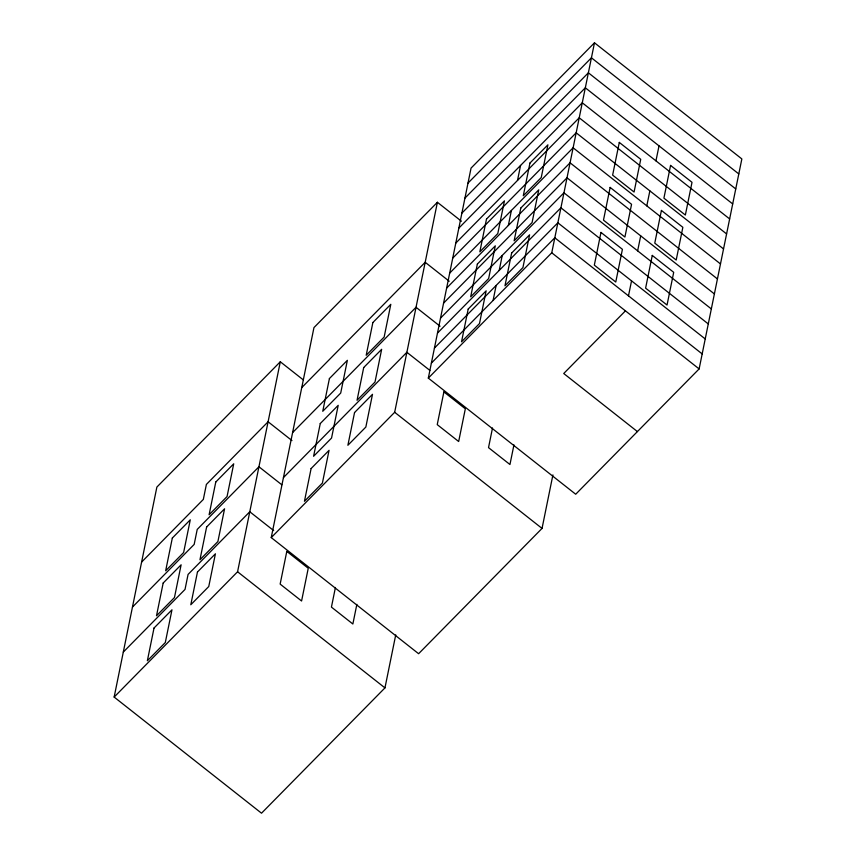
<?xml version="1.0" encoding="UTF-8"?>
<svg xmlns="http://www.w3.org/2000/svg" width="856" height="856" viewBox="0 0 856 856"><rect width="100%" height="100%" fill="white"/><g stroke="black" fill="none" stroke-linecap="round" stroke-linejoin="round"><path stroke-width="1.28" d="M395.74 634.874L384.954 687.892L261.519 813.2L114.148 697.073L156.873 487.075L280.297 361.767L303.291 379.882M114.148 697.073L237.572 571.765L280.297 361.767M552.912 474.93L542.041 528.409L418.605 653.717L271.234 537.589L313.959 327.591L437.395 202.284L461.427 221.223M335.424 587.473L331.433 607.107L352.865 624.003L356.856 604.368M271.234 537.589L394.67 412.282L437.395 202.284M428.321 378.106L471.046 168.108L594.481 42.8L741.852 158.927L699.127 368.925L575.703 494.233L428.321 378.106L551.756 252.798L594.481 42.8M493.088 300.456L496.138 285.455M499.198 270.453L502.247 255.452M508.346 225.449L511.406 210.458M517.505 180.456L520.555 165.454M492.51 427.989L488.519 447.635L509.951 464.519L513.953 444.885M628.486 295.866L631.546 280.864M637.645 250.862L640.695 235.86M646.804 205.868L649.854 190.867M655.953 160.864L659.013 145.862M467.997 183.109L591.421 57.801L738.792 173.929M464.947 198.111L588.372 72.803L735.743 188.93M461.898 213.112L585.322 87.804L732.693 203.931M301.761 387.586L425.186 262.278L449.218 281.228M458.848 228.103L582.273 102.795L729.644 218.933M141.614 562.071L203.332 499.423L206.382 484.421L268.099 421.762L291.96 440.573M455.788 243.104L579.223 117.796L726.594 233.923M452.738 258.105L576.163 132.798L723.534 248.925M292.602 432.59L416.027 307.283L440.07 326.222M449.689 273.107L573.113 147.799L720.485 263.926M132.466 607.075L194.173 544.416L197.222 529.415L258.94 466.766L281.774 484.753M446.639 288.108L570.064 162.801L717.435 278.928M443.59 303.11L567.014 177.802L714.385 293.929M283.443 477.584L406.868 352.287L429.862 370.402M440.53 318.111L563.954 192.803L711.336 308.93M123.307 652.069L185.024 589.42L188.074 574.419L249.781 511.76L273.653 530.57M437.48 333.102L560.905 207.794L708.276 323.932M434.431 348.103L557.855 222.795L705.226 338.933M431.381 363.105L554.806 237.797L702.177 353.924M625.436 310.867L563.73 373.516L637.41 431.585M551.756 252.798L699.127 368.925M394.67 412.282L542.041 528.409M237.572 571.765L384.954 687.892M154.016 628.037L147.36 660.768L165.304 642.535L171.97 609.814L154.016 628.037M163.175 583.032L156.509 615.764L174.464 597.542L181.119 564.81L163.175 583.032M172.324 538.039L165.668 570.759L183.623 552.537L190.278 519.806L172.324 538.039M197.458 572.022L190.802 604.753L208.757 586.531L215.412 553.8L197.458 572.022M206.617 527.029L199.962 559.749L217.906 541.527L224.572 508.796L206.617 527.029M215.776 482.024L209.11 514.756L227.065 496.523L233.72 463.802L215.776 482.024M286.803 551.382L280.147 584.102L301.58 600.998L308.246 568.266L286.803 551.382M311.103 468.553L304.447 501.284L322.402 483.052L329.057 450.331L311.103 468.553M320.262 423.549L313.596 456.28L331.55 438.058L338.206 405.327L320.262 423.549M329.41 378.555L322.755 411.276L340.709 393.054L347.365 360.323L329.41 378.555M354.545 412.539L347.889 445.27L365.844 427.048L372.499 394.316L354.545 412.539M363.704 367.545L357.048 400.276L375.003 382.044L381.658 349.312L363.704 367.545M372.863 322.541L366.197 355.272L384.151 337.05L390.807 304.319L372.863 322.541M443.89 391.898L437.234 424.63L458.666 441.514L465.332 408.794L443.89 391.898M468.189 309.07L461.534 341.801L479.488 323.568L486.144 290.847L468.189 309.07M477.348 264.076L470.682 296.797L488.637 278.575L495.303 245.843L477.348 264.076M486.497 219.072L479.841 251.803L497.796 233.57L504.452 200.85L486.497 219.072M511.631 253.066L504.976 285.786L522.93 267.564L529.586 234.833L511.631 253.066M520.79 208.061L514.135 240.793L532.09 222.56L538.745 189.839L520.79 208.061M529.95 163.057L523.284 195.789L541.238 177.566L547.904 144.835L529.95 163.057M600.976 232.415L594.321 265.146L615.764 282.031L622.419 249.31L600.976 232.415M610.135 187.411L603.48 220.142L624.912 237.037L631.567 204.306L610.135 187.411M619.295 142.417L612.629 175.138L634.071 192.033L640.727 159.302L619.295 142.417M652.261 255.42L645.606 288.151L667.038 305.036L673.704 272.315L652.261 255.42M661.421 210.426L654.765 243.147L676.197 260.042L682.853 227.311L661.421 210.426M670.569 165.422L663.914 198.153L685.356 215.038L692.012 182.317L670.569 165.422"/></g></svg>
